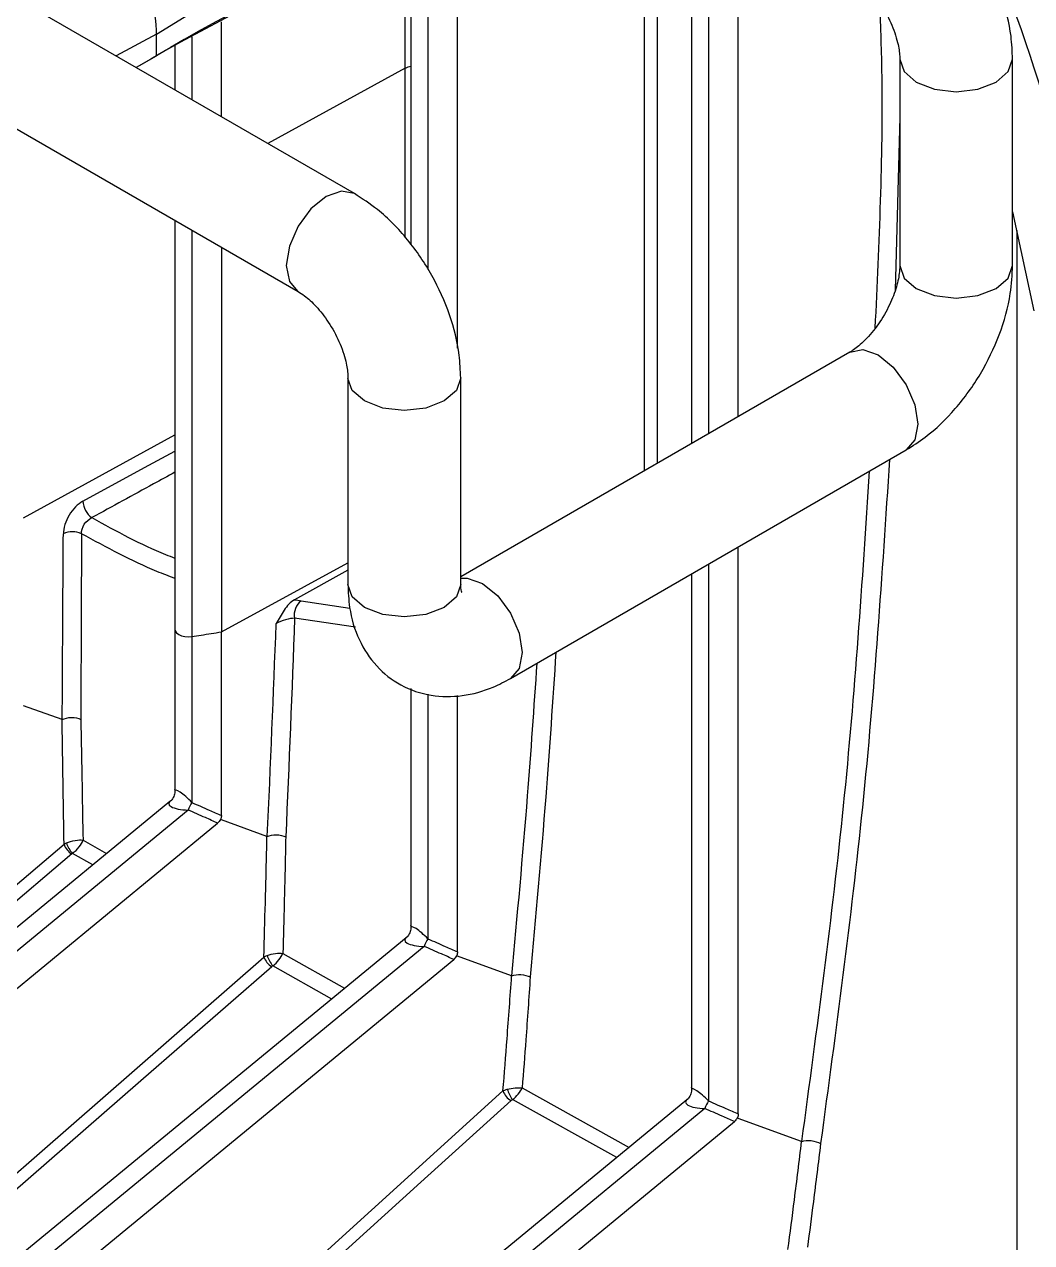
# Model space of a CAD drawing. Extents: x 9.3 to 87.2, y 0.6 to 68.8.
# Drawn here: x 17.996 to 19.113, y 52.916 to 54.265 of the extents above; entities that cross this region are included whole.
import ezdxf

# ---------------------------------------------------------------- set-up
doc = ezdxf.new("R2010")
doc.units = 0
doc.header["$MEASUREMENT"] = 0
doc.layers.add('OBJECT', color=7, linetype='CONTINUOUS')

msp = doc.modelspace()

# ---------------------------------------------------------------- linework, layer by layer
at = {"layer": 'OBJECT'}
for p, q in [((18.1428, 54.2541), (18.5247, 54.49)), ((18.6837, 53.7706), (18.6837, 54.4538)), ((18.6976, 54.4458), (18.6976, 53.7786)), ((18.7359, 54.4237), (18.7359, 53.8007)), ((18.7548, 54.4128), (18.7548, 53.8116)), ((18.4765, 53.9064), (18.4765, 54.3916)), ((18.7876, 53.8306), (18.7876, 54.3938)), ((18.3622, 54.0776), (17.8458, 54.3756)), ((18.4248, 54.37), (18.4248, 54.021)), ((18.4437, 54.378), (18.4437, 53.9934)), ((18.4185, 54.2164), (18.4185, 54.3138)), ((17.7665, 54.2771), (18.2997, 53.9693)), ((18.2148, 54.1626), (18.2148, 54.268)), ((18.1428, 54.2541), (18.098, 54.2301)), ((18.1428, 54.2304), (18.1428, 54.2541)), ((18.1816, 54.2515), (18.182, 54.2506)), ((18.182, 54.2506), (18.182, 54.1816)), ((18.1632, 54.2414), (18.1632, 54.1925)), ((18.1247, 54.2198), (18.1428, 54.2304)), ((18.1424, 54.2301), (18.1428, 54.2304)), ((18.9667, 54.2265), (18.9667, 53.9979)), ((19.0917, 53.9979), (19.0917, 54.2265)), ((18.4185, 54.2164), (18.2662, 54.133)), ((18.4185, 54.0291), (18.4185, 54.2164)), ((18.9667, 54.1622), (18.9615, 53.9705)), ((18.1632, 54.0481), (18.1632, 53.5954)), ((18.182, 54.0372), (18.182, 53.587)), ((19.0965, 54.0367), (19.0965, 52.8698)), ((18.2148, 54.0183), (18.2148, 53.5921)), ((18.9113, 53.902), (18.48, 53.653)), ((18.355, 53.8734), (18.355, 53.6448)), ((18.48, 53.6448), (18.48, 53.8734)), ((17.9956, 53.7186), (18.1632, 53.8103)), ((18.5354, 53.5406), (18.9738, 53.7937)), ((18.7876, 53.0582), (18.7876, 53.6862)), ((18.2148, 53.5921), (18.355, 53.6688)), ((18.355, 53.6606), (18.2957, 53.6277)), ((18.7359, 53.6564), (18.7359, 53.085)), ((18.7548, 53.6673), (18.7548, 53.0726)), ((18.3032, 53.6267), (18.3572, 53.6185)), ((18.3636, 53.5972), (18.2959, 53.6073)), ((18.1632, 53.5954), (18.1632, 53.4157)), ((18.182, 53.587), (18.182, 53.4032)), ((18.2148, 53.3889), (18.2148, 53.5921)), ((18.4248, 53.5296), (18.4248, 53.2647)), ((18.4437, 53.5232), (18.4437, 53.2522)), ((18.4765, 53.2378), (18.4765, 53.5216)), ((18.0382, 53.495), (17.9956, 53.5104)), ((18.1578, 53.4043), (17.7355, 53.0569)), ((18.1778, 53.3948), (17.7531, 53.0454)), ((17.78, 53.0261), (18.2106, 53.3804)), ((18.2148, 53.3839), (18.2137, 53.3843)), ((18.2653, 53.3655), (18.2148, 53.3839)), ((18.0614, 53.3615), (18.0876, 53.3466)), ((18.049, 53.3462), (17.6884, 53.0402)), ((18.0724, 53.3341), (18.0499, 53.3468)), ((18.4194, 53.2533), (17.9971, 52.9059)), ((18.4395, 53.2438), (18.0148, 52.8943)), ((18.0417, 52.8751), (18.4723, 53.2294)), ((18.283, 53.236), (18.3514, 53.1974)), ((18.4765, 53.2329), (18.4753, 53.2333)), ((18.5365, 53.211), (18.4765, 53.2329)), ((18.3371, 53.1855), (18.2718, 53.2221)), ((18.1833, 52.7726), (18.5269, 53.0836)), ((18.5482, 53.087), (18.6666, 53.021)), ((18.7306, 53.0737), (18.3083, 52.7263)), ((18.7506, 53.0642), (18.3259, 52.7147)), ((18.6532, 53.0101), (18.5374, 53.074)), ((18.3528, 52.6955), (18.7834, 53.0498)), ((18.7876, 53.0532), (18.7864, 53.0537)), ((18.8579, 53.0277), (18.7876, 53.0532))]:
    msp.add_line(p, q, dxfattribs=at)
at = {"layer": 'OBJECT', "flags": 128}
for points in [[(18.9667, 54.2265), (18.9714, 54.2127), (18.985, 54.201), (19.0053, 54.1932), (19.0292, 54.1904), (19.0531, 54.1932), (19.0734, 54.201), (19.0869, 54.2127), (19.0917, 54.2265), (19.0917, 54.2265)], [(18.3621, 54.0776), (18.3478, 54.0804), (18.3309, 54.0745), (18.314, 54.0608), (18.2997, 54.0415), (18.2901, 54.0194), (18.2867, 53.9979), (18.2901, 53.9804), (18.2992, 53.9696)], [(19.0917, 54.0574), (19.1151, 53.9476)], [(18.9667, 53.9979), (18.9714, 53.9841), (18.985, 53.9724), (19.0053, 53.9646), (19.0292, 53.9618), (19.0531, 53.9646), (19.0734, 53.9724), (19.0869, 53.9841), (19.0917, 53.9979)], [(18.9113, 53.902), (18.9256, 53.9048), (18.9426, 53.8989), (18.9595, 53.8852), (18.9738, 53.8659), (18.9834, 53.8438), (18.9868, 53.8223), (18.9834, 53.8048), (18.9738, 53.7937), (18.9738, 53.7937)], [(18.48, 53.8734), (18.4753, 53.8596), (18.4617, 53.8479), (18.4414, 53.8401), (18.4175, 53.8373), (18.3936, 53.8401), (18.3733, 53.8479), (18.3598, 53.8596), (18.355, 53.8729)], [(18.0613, 53.7369), (18.1297, 53.7742), (18.1632, 53.7925)], [(18.48, 53.6448), (18.4753, 53.631), (18.4617, 53.6193), (18.4414, 53.6115), (18.4175, 53.6087), (18.3936, 53.6115), (18.3733, 53.6193), (18.3598, 53.631), (18.355, 53.6448)], [(18.48, 53.6515), (18.4872, 53.6517), (18.5041, 53.6458), (18.5211, 53.6322), (18.5354, 53.6128), (18.545, 53.5907), (18.5483, 53.5693), (18.545, 53.5517), (18.5354, 53.5406), (18.5354, 53.5406)], [(18.1632, 53.5954), (18.1637, 53.5932), (18.1652, 53.5911), (18.1676, 53.5893), (18.1707, 53.5879), (18.1743, 53.587), (18.1782, 53.5867), (18.182, 53.587)], [(17.68, 53.051), (17.68, 53.0511), (18.0404, 53.3571)], [(17.9046, 52.9201), (17.9046, 52.9201), (18.2618, 53.232)], [(18.2706, 53.2213), (18.1255, 53.0947), (17.9804, 52.9682), (17.9131, 52.9094)], [(18.5358, 53.0729), (18.4359, 52.9826), (18.336, 52.8923), (18.192, 52.7621)]]:
    msp.add_lwpolyline(points, dxfattribs=at)
at = {"layer": 'OBJECT'}
for centre, radius, start, end in [((17.0179, 53.5361), 2.2054, 2.0511, 26.9064), ((19.5854, 51.7702), 2.852, 108.9407, 120.385), ((19.5123, 51.8211), 2.7712, 107.6813, 120.155), ((18.4278, 54.1986), 0.02, 98.5663, 117.6078), ((18.0851, 53.7379), 0.0238, 182.4706, 234.1036), ((18.0498, 53.6796), 0.0235, 65.1233, 115.9474), ((18.3159, 53.6108), 0.0204, 128.7429, 189.8898), ((18.2054, 53.3863), 0.0288, 144.0617, 162.8854), ((18.0707, 53.3669), 0.029, 196.9849, 224.0567), ((18.0594, 53.3632), 0.02, 197.9984, 238.7717), ((18.467, 53.2353), 0.0288, 144.0616, 162.8856), ((18.2812, 53.2388), 0.0205, 199.2872, 238.9002), ((18.2991, 53.2447), 0.0354, 198.0649, 219.6949), ((18.5468, 53.0912), 0.0213, 200.9873, 239.0777), ((18.577, 53.1015), 0.0482, 199.3727, 214.7309), ((18.7781, 53.0557), 0.0288, 144.0621, 162.8851)]:
    msp.add_arc(centre, radius, start, end, dxfattribs=at)
for centre, major_axis, ratio, start_param, end_param in [((18.058, 54.3031), (-0.06, 0.104), 0.577381, 3.927681, 5.498478), ((18.1782, 53.4017), (-0.0147, 0.0148), 0.184792, 4.634425, 6.466152), ((18.1782, 53.4017), (0.0218, -0.0003), 0.315368, 2.608447, 4.701105), ((18.4398, 53.2506), (-0.0147, 0.0148), 0.184792, 4.634425, 6.466152), ((18.4398, 53.2506), (0.0218, -0.0003), 0.315368, 2.608447, 4.701105), ((18.7509, 53.071), (0.0218, -0.0003), 0.315368, 2.608447, 4.701105), ((18.7509, 53.071), (-0.0147, 0.0148), 0.184792, 4.634425, 6.466152)]:
    msp.add_ellipse(centre, major_axis=major_axis, ratio=ratio, start_param=start_param, end_param=end_param, dxfattribs=at)
for points, knots in [([(19.0917, 54.2265), (19.0913, 54.235), (19.0904, 54.258), (19.0806, 54.2968), (19.061, 54.3407), (19.0335, 54.3808), (19.0037, 54.4113), (18.9825, 54.4251), (18.9738, 54.4307)], [0, 0, 0, 0, 0.108756, 0.297163, 0.485638, 0.674932, 0.867553, 1, 1, 1, 1]), ([(18.9113, 54.3224), (18.9137, 54.3209), (18.9196, 54.3172), (18.9319, 54.3059), (18.9456, 54.2884), (18.9575, 54.2668), (18.9647, 54.2457), (18.9666, 54.2326), (18.9667, 54.2276), (18.9667, 54.2265)], [0, 0, 0, 0, 0.104184, 0.260449, 0.432549, 0.616627, 0.802888, 0.958366, 1, 1, 1, 1]), ([(18.9395, 53.9288), (18.9439, 54.0228), (18.9496, 54.1449), (18.9457, 54.2617), (18.9447, 54.2886)], [0, 0, 0, 0, 0.770327, 1, 1, 1, 1]), ([(18.48, 53.8734), (18.4797, 53.8819), (18.4787, 53.9049), (18.469, 53.9437), (18.4493, 53.9876), (18.4219, 54.0277), (18.3921, 54.0582), (18.3708, 54.072), (18.3622, 54.0776)], [0, 0, 0, 0, 0.1087559, 0.2971634, 0.4856385, 0.6749319, 0.8675525, 1, 1, 1, 1]), ([(18.9667, 53.9979), (18.9666, 53.9951), (18.9663, 53.988), (18.9627, 53.9718), (18.9544, 53.9511), (18.9416, 53.93), (18.9269, 53.9133), (18.9165, 53.9051), (18.9122, 53.9025), (18.9113, 53.902)], [0, 0, 0, 0, 0.1041835, 0.2604574, 0.4325702, 0.6166558, 0.802913, 0.9583786, 1, 1, 1, 1]), ([(18.9738, 53.7937), (18.9809, 53.7983), (19.0004, 53.8106), (19.0291, 53.8385), (19.0573, 53.8774), (19.0783, 53.9212), (19.0899, 53.9623), (19.0912, 53.9876), (19.0917, 53.9979)], [0, 0, 0, 0, 0.1087585, 0.2971641, 0.485639, 0.6749311, 0.8675487, 1, 1, 1, 1]), ([(18.2997, 53.9693), (18.302, 53.9678), (18.308, 53.9641), (18.3203, 53.9528), (18.334, 53.9353), (18.3459, 53.9137), (18.353, 53.8926), (18.3549, 53.8795), (18.355, 53.8745), (18.355, 53.8734)], [0, 0, 0, 0, 0.1041844, 0.2604485, 0.4325491, 0.6166269, 0.8028878, 0.9583663, 1, 1, 1, 1]), ([(18.9553, 53.783), (18.9469, 53.6552), (18.9305, 53.4065), (18.8958, 53.1501), (18.8789, 53.0255)], [0, 0, 0, 0, 0.513645, 1, 1, 1, 1]), ([(18.1632, 53.7689), (18.1553, 53.7646), (18.1246, 53.7478), (18.0939, 53.7311), (18.0712, 53.7187)], [0, 0, 0, 0, 0.2569836, 1, 1, 1, 1]), ([(18.8581, 53.0277), (18.875, 53.1522), (18.9091, 53.4035), (18.9252, 53.6473), (18.9333, 53.7703)], [0, 0, 0, 0, 0.495512, 1, 1, 1, 1]), ([(18.0613, 53.7369), (18.0556, 53.7338), (18.05, 53.7281), (18.044, 53.7181), (18.0424, 53.7145), (18.0401, 53.7074), (18.0396, 53.7039), (18.0396, 53.7007)], [0, 0, 0, 0, 0.5, 0.5, 0.75, 0.75, 1, 1, 1, 1]), ([(18.0597, 53.7009), (18.0596, 53.7042), (18.0607, 53.708), (18.065, 53.7146), (18.068, 53.7173), (18.0712, 53.7187)], [0, 0, 0, 0, 0.5, 0.5, 1, 1, 1, 1]), ([(18.0712, 53.7187), (18.0984, 53.7037), (18.1291, 53.6869), (18.1597, 53.6752), (18.1632, 53.6739)], [0, 0, 0, 0, 0.88601, 1, 1, 1, 1]), ([(18.0384, 53.495), (18.0386, 53.5299), (18.0388, 53.5647), (18.039, 53.5996), (18.0392, 53.6333), (18.0394, 53.667), (18.0396, 53.7007)], [0.000003159, 0.000003159, 0.000003159, 0.000003159, 0.003246106, 0.003246106, 0.003246106, 0.006382265, 0.006382265, 0.006382265, 0.006382265]), ([(18.0597, 53.7009), (18.0596, 53.6671), (18.0595, 53.6334), (18.0594, 53.5997), (18.0592, 53.5648), (18.0591, 53.53), (18.0589, 53.4951)], [0, 0, 0, 0, 0.003136414, 0.003136414, 0.003136414, 0.006374687, 0.006374687, 0.006374687, 0.006374687]), ([(18.1632, 53.6514), (18.1566, 53.6539), (18.1221, 53.6669), (18.0876, 53.6857), (18.0597, 53.7009)], [0, 0, 0, 0, 0.191381, 1, 1, 1, 1]), ([(18.355, 53.6448), (18.3554, 53.6362), (18.3563, 53.6148), (18.3658, 53.5834), (18.3853, 53.5534), (18.4132, 53.5314), (18.4467, 53.5201), (18.4822, 53.5201), (18.5118, 53.5282), (18.529, 53.5372), (18.5354, 53.5406)], [0, 0, 0, 0, 0.09663, 0.241287, 0.376641, 0.508897, 0.647876, 0.781181, 0.91815, 1, 1, 1, 1]), ([(18.4808, 53.6365), (18.4809, 53.6364), (18.4816, 53.6353), (18.4801, 53.6387), (18.4801, 53.6434), (18.48, 53.6448)], [0, 0, 0, 0, 0.11158, 0.736756, 1, 1, 1, 1]), ([(18.2957, 53.6277), (18.2936, 53.6265), (18.2915, 53.6248), (18.2877, 53.6208), (18.286, 53.6185), (18.2812, 53.6114), (18.2785, 53.6062), (18.2755, 53.6013)], [0, 0, 0, 0, 0.25, 0.25, 0.5, 0.5, 1, 1, 1, 1]), ([(18.2959, 53.6073), (18.2931, 53.6072), (18.2896, 53.6067), (18.2822, 53.6046), (18.2784, 53.6031), (18.2755, 53.6013)], [0, 0, 0, 0, 0.5, 0.5, 1, 1, 1, 1]), ([(18.182, 53.587), (18.1855, 53.5876), (18.1889, 53.5881), (18.1923, 53.5886), (18.1998, 53.5898), (18.2073, 53.5909), (18.2148, 53.5921)], [0.0006590041, 0.0006590041, 0.0006590041, 0.0006590041, 0.0009289609, 0.0009289609, 0.0009289609, 0.0015214268, 0.0015214268, 0.0015214268, 0.0015214268]), ([(18.5855, 53.5696), (18.582, 53.5163), (18.574, 53.3971), (18.5631, 53.2766), (18.5571, 53.2099)], [0, 0, 0, 0, 0.446881, 1, 1, 1, 1]), ([(18.5367, 53.211), (18.5428, 53.2776), (18.5535, 53.3937), (18.5614, 53.5086), (18.5648, 53.5576)], [0, 0, 0, 0, 0.573469, 1, 1, 1, 1]), ([(18.0404, 53.3571), (18.0401, 53.3776), (18.0398, 53.3981), (18.0394, 53.4186), (18.039, 53.444), (18.0386, 53.4695), (18.0382, 53.495)], [0.000254108, 0.000254108, 0.000254108, 0.000254108, 0.002136104, 0.002136104, 0.002136104, 0.004475356, 0.004475356, 0.004475356, 0.004475356]), ([(18.0382, 53.495), (18.0382, 53.495), (18.0383, 53.4949), (18.0383, 53.495), (18.0383, 53.495), (18.0384, 53.495), (18.0384, 53.495), (18.0384, 53.495), (18.0384, 53.495), (18.0384, 53.495)], [0, 0, 0, 0, 0.000004352542, 0.000004352542, 0.000004352542, 0.000007970403, 0.000007970403, 0.000007970403, 0.000008643215, 0.000008643215, 0.000008643215, 0.000008643215]), ([(18.0384, 53.495), (18.0412, 53.4965), (18.0449, 53.4973), (18.0524, 53.4974), (18.0562, 53.4966), (18.0589, 53.4951)], [0, 0, 0, 0, 0.5, 0.5, 1, 1, 1, 1]), ([(18.0589, 53.4951), (18.0594, 53.4697), (18.0599, 53.4443), (18.0604, 53.4189), (18.0607, 53.3998), (18.061, 53.3806), (18.0614, 53.3615)], [0, 0, 0, 0, 0.002331579, 0.002331579, 0.002331579, 0.004086842, 0.004086842, 0.004086842, 0.004086842]), ([(18.1628, 53.418), (18.163, 53.4171), (18.1635, 53.4144), (18.1622, 53.4097), (18.1601, 53.4061), (18.1583, 53.4048), (18.158, 53.4047)], [0, 0, 0, 0, 0.196704, 0.555704, 0.940978, 1, 1, 1, 1]), ([(18.182, 53.4032), (18.1884, 53.4004), (18.1948, 53.3976), (18.2012, 53.3948), (18.2058, 53.3928), (18.2103, 53.3909), (18.2148, 53.3889), (18.2148, 53.3889), (18.2148, 53.3889), (18.2148, 53.3889)], [0, 0, 0, 0, 0.00061522, 0.00061522, 0.00061522, 0.00105289, 0.00105289, 0.00105289, 0.00105295, 0.00105295, 0.00105295, 0.00105295]), ([(18.2106, 53.3804), (18.2106, 53.3804), (18.2106, 53.3804), (18.2106, 53.3804), (18.2061, 53.3824), (18.2015, 53.3844), (18.197, 53.3864), (18.1906, 53.3892), (18.1842, 53.392), (18.1778, 53.3948)], [-0.00000006, -0.00000006, -0.00000006, -0.00000006, 0, 0, 0, 0.00043767, 0.00043767, 0.00043767, 0.00105289, 0.00105289, 0.00105289, 0.00105289]), ([(18.2148, 53.3889), (18.2148, 53.3882), (18.2148, 53.3875), (18.2146, 53.3868), (18.2145, 53.3861), (18.2143, 53.3855), (18.214, 53.3849), (18.2139, 53.3847), (18.2138, 53.3845), (18.2137, 53.3843)], [0, 0, 0, 0, 0.0000617264, 0.0000617264, 0.0000617264, 0.0001150831, 0.0001150831, 0.0001150831, 0.0001307497, 0.0001307497, 0.0001307497, 0.0001307497]), ([(18.043, 53.3585), (18.0459, 53.3597), (18.0494, 53.3607), (18.056, 53.3618), (18.0591, 53.3618), (18.0614, 53.3615)], [0, 0, 0, 0, 0.5, 0.5, 1, 1, 1, 1]), ([(18.0499, 53.3468), (18.0524, 53.3487), (18.055, 53.3513), (18.0591, 53.3565), (18.0606, 53.3592), (18.0614, 53.3615)], [0, 0, 0, 0, 0.5, 0.5, 1, 1, 1, 1]), ([(18.2618, 53.232), (18.2624, 53.2521), (18.263, 53.2721), (18.2635, 53.2921), (18.2642, 53.3166), (18.2648, 53.3411), (18.2653, 53.3655)], [0.000259317, 0.000259317, 0.000259317, 0.000259317, 0.002053949, 0.002053949, 0.002053949, 0.004254301, 0.004254301, 0.004254301, 0.004254301]), ([(18.2653, 53.3655), (18.2654, 53.3655), (18.2654, 53.3655), (18.2655, 53.3655), (18.2655, 53.3655), (18.2655, 53.3655), (18.2656, 53.3655)], [0, 0, 0, 0, 0.000004324465, 0.000004324465, 0.000004324465, 0.000008007939, 0.000008007939, 0.000008007939, 0.000008007939]), ([(18.2656, 53.3655), (18.2683, 53.3669), (18.272, 53.3676), (18.2796, 53.3674), (18.2833, 53.3665), (18.2861, 53.3651)], [0, 0, 0, 0, 0.5, 0.5, 1, 1, 1, 1]), ([(18.2861, 53.3651), (18.2856, 53.3407), (18.285, 53.3162), (18.2844, 53.2918), (18.284, 53.2732), (18.2835, 53.2546), (18.283, 53.236)], [0, 0, 0, 0, 0.002194079, 0.002194079, 0.002194079, 0.00386022, 0.00386022, 0.00386022, 0.00386022]), ([(18.4244, 53.267), (18.4246, 53.2661), (18.4251, 53.2634), (18.4238, 53.2587), (18.4217, 53.255), (18.4199, 53.2538), (18.4197, 53.2536)], [0, 0, 0, 0, 0.196704, 0.555704, 0.940978, 1, 1, 1, 1]), ([(18.4437, 53.2522), (18.4501, 53.2494), (18.4564, 53.2466), (18.4628, 53.2438), (18.4674, 53.2418), (18.4719, 53.2398), (18.4765, 53.2378), (18.4765, 53.2378), (18.4765, 53.2378), (18.4765, 53.2378)], [0, 0, 0, 0, 0.00061522, 0.00061522, 0.00061522, 0.00105289, 0.00105289, 0.00105289, 0.00105295, 0.00105295, 0.00105295, 0.00105295]), ([(18.2654, 53.2337), (18.2683, 53.2347), (18.2715, 53.2355), (18.2778, 53.2363), (18.2807, 53.2363), (18.283, 53.236)], [0, 0, 0, 0, 0.5, 0.5, 1, 1, 1, 1]), ([(18.4723, 53.2294), (18.4723, 53.2294), (18.4723, 53.2294), (18.4723, 53.2294), (18.4677, 53.2314), (18.4632, 53.2334), (18.4586, 53.2354), (18.4522, 53.2382), (18.4458, 53.241), (18.4395, 53.2438)], [-0.00000006, -0.00000006, -0.00000006, -0.00000006, 0, 0, 0, 0.00043767, 0.00043767, 0.00043767, 0.00105289, 0.00105289, 0.00105289, 0.00105289]), ([(18.4765, 53.2378), (18.4765, 53.2372), (18.4764, 53.2365), (18.4762, 53.2357), (18.4761, 53.2351), (18.4759, 53.2345), (18.4756, 53.2338), (18.4755, 53.2336), (18.4754, 53.2335), (18.4753, 53.2333)], [0, 0, 0, 0, 0.0000617264, 0.0000617264, 0.0000617264, 0.0001150831, 0.0001150831, 0.0001150831, 0.0001307497, 0.0001307497, 0.0001307497, 0.0001307497]), ([(18.2718, 53.2221), (18.2742, 53.2239), (18.2766, 53.2263), (18.2806, 53.2312), (18.2821, 53.2338), (18.283, 53.236)], [0, 0, 0, 0, 0.5, 0.5, 1, 1, 1, 1]), ([(18.5269, 53.0836), (18.5284, 53.1029), (18.53, 53.1222), (18.5314, 53.1415), (18.5332, 53.1647), (18.5349, 53.1879), (18.5365, 53.211)], [0.000268071, 0.000268071, 0.000268071, 0.000268071, 0.001958191, 0.001958191, 0.001958191, 0.00399341, 0.00399341, 0.00399341, 0.00399341]), ([(18.5365, 53.211), (18.5365, 53.211), (18.5366, 53.211), (18.5366, 53.211), (18.5366, 53.211), (18.5367, 53.211), (18.5367, 53.211)], [0, 0, 0, 0, 0.000004300772, 0.000004300772, 0.000004300772, 0.000007224298, 0.000007224298, 0.000007224298, 0.000007224298]), ([(18.5367, 53.211), (18.5394, 53.2122), (18.5431, 53.2127), (18.5506, 53.2123), (18.5544, 53.2113), (18.5571, 53.2099)], [0, 0, 0, 0, 0.5, 0.5, 1, 1, 1, 1]), ([(18.5571, 53.2099), (18.5556, 53.1868), (18.5539, 53.1636), (18.5522, 53.1404), (18.5509, 53.1226), (18.5495, 53.1048), (18.5482, 53.087)], [0, 0, 0, 0, 0.002030409, 0.002030409, 0.002030409, 0.003588567, 0.003588567, 0.003588567, 0.003588567]), ([(18.5316, 53.0855), (18.5344, 53.0862), (18.5374, 53.0868), (18.5433, 53.0873), (18.546, 53.0873), (18.5482, 53.087)], [0, 0, 0, 0, 0.5, 0.5, 1, 1, 1, 1]), ([(18.5374, 53.074), (18.5397, 53.0757), (18.542, 53.0779), (18.5457, 53.0825), (18.5472, 53.0849), (18.5482, 53.087)], [0, 0, 0, 0, 0.5, 0.5, 1, 1, 1, 1]), ([(18.7355, 53.0874), (18.7357, 53.0864), (18.7362, 53.0838), (18.7349, 53.0791), (18.7328, 53.0754), (18.731, 53.0742), (18.7308, 53.074)], [0, 0, 0, 0, 0.196703, 0.555703, 0.940978, 1, 1, 1, 1]), ([(18.7834, 53.0498), (18.7834, 53.0498), (18.7834, 53.0498), (18.7834, 53.0498), (18.7788, 53.0518), (18.7743, 53.0538), (18.7698, 53.0558), (18.7634, 53.0586), (18.757, 53.0614), (18.7506, 53.0642)], [-0.00000006, -0.00000006, -0.00000006, -0.00000006, 0, 0, 0, 0.00043767, 0.00043767, 0.00043767, 0.00105289, 0.00105289, 0.00105289, 0.00105289]), ([(18.7548, 53.0726), (18.7612, 53.0698), (18.7676, 53.067), (18.774, 53.0642), (18.7785, 53.0622), (18.7831, 53.0602), (18.7876, 53.0582), (18.7876, 53.0582), (18.7876, 53.0582), (18.7876, 53.0582)], [0, 0, 0, 0, 0.00061522, 0.00061522, 0.00061522, 0.00105289, 0.00105289, 0.00105289, 0.00105295, 0.00105295, 0.00105295, 0.00105295]), ([(18.7876, 53.0582), (18.7876, 53.0576), (18.7875, 53.0568), (18.7874, 53.0561), (18.7872, 53.0555), (18.787, 53.0548), (18.7867, 53.0542), (18.7866, 53.054), (18.7865, 53.0538), (18.7864, 53.0537)], [0, 0, 0, 0, 0.0000617264, 0.0000617264, 0.0000617264, 0.0001150831, 0.0001150831, 0.0001150831, 0.0001307497, 0.0001307497, 0.0001307497, 0.0001307497]), ([(18.8427, 52.9079), (18.8452, 52.9263), (18.8476, 52.9446), (18.8499, 52.9629), (18.8526, 52.9845), (18.8553, 53.0061), (18.8579, 53.0277)], [0.000281615, 0.000281615, 0.000281615, 0.000281615, 0.001854312, 0.001854312, 0.001854312, 0.003710368, 0.003710368, 0.003710368, 0.003710368]), ([(18.8579, 53.0277), (18.8579, 53.0277), (18.858, 53.0277), (18.858, 53.0277), (18.858, 53.0277), (18.8581, 53.0277), (18.8581, 53.0277)], [0, 0, 0, 0, 0.000004284323, 0.000004284323, 0.000004284323, 0.000006386512, 0.000006386512, 0.000006386512, 0.000006386512]), ([(18.8581, 53.0277), (18.8609, 53.0287), (18.8647, 53.029), (18.8723, 53.0282), (18.8761, 53.027), (18.8789, 53.0255)], [0, 0, 0, 0, 0.5, 0.5, 1, 1, 1, 1]), ([(18.8789, 53.0255), (18.8763, 53.004), (18.8736, 52.9824), (18.8709, 52.9608), (18.8687, 52.9441), (18.8666, 52.9274), (18.8643, 52.9107)], [0, 0, 0, 0, 0.001852284, 0.001852284, 0.001852284, 0.003286817, 0.003286817, 0.003286817, 0.003286817])]:
    msp.add_open_spline(points, degree=3, knots=knots, dxfattribs=at)
for points in [[(18.2957, 53.6277), (18.2984, 53.6276), (18.3009, 53.6272), (18.3032, 53.6267)], [(18.2656, 53.3655), (18.2693, 53.4443), (18.2726, 53.5229), (18.2755, 53.6013)], [(18.2959, 53.6073), (18.293, 53.5268), (18.2897, 53.4461), (18.2861, 53.3651)], [(18.2137, 53.3843), (18.213, 53.3827), (18.2118, 53.3814), (18.2106, 53.3804)], [(18.0404, 53.3571), (18.0412, 53.3576), (18.0421, 53.3581), (18.043, 53.3585)], [(18.0499, 53.3468), (18.0496, 53.3466), (18.0493, 53.3464), (18.049, 53.3462)], [(18.2618, 53.232), (18.2629, 53.2327), (18.2641, 53.2333), (18.2654, 53.2337)], [(18.4753, 53.2333), (18.4746, 53.2317), (18.4735, 53.2304), (18.4723, 53.2294)], [(18.2718, 53.2221), (18.2714, 53.2218), (18.271, 53.2216), (18.2706, 53.2213)], [(18.5269, 53.0836), (18.5282, 53.0844), (18.5298, 53.085), (18.5316, 53.0855)], [(18.5374, 53.074), (18.5368, 53.0737), (18.5363, 53.0734), (18.5358, 53.0729)], [(18.7864, 53.0537), (18.7857, 53.0521), (18.7846, 53.0508), (18.7834, 53.0498)]]:
    msp.add_open_spline(points, degree=3, dxfattribs=at)

doc.saveas('drawing.dxf')
